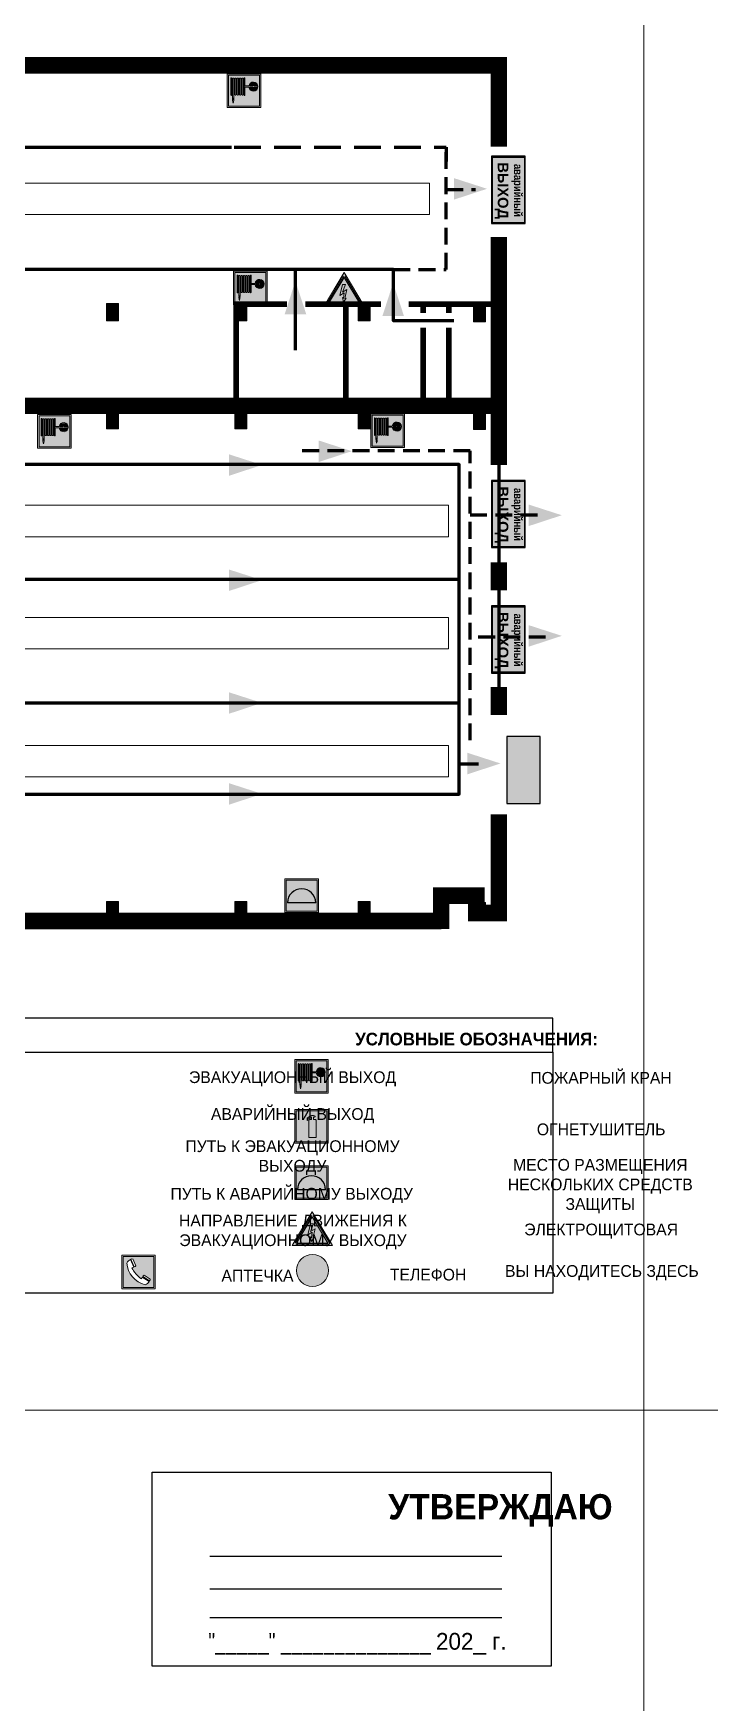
# Model space of a CAD drawing. Header units: millimetres. Extents: x 13114 to 67229, y 22859 to 38520.
# Drawn here: x 30271 to 30432, y 35485.5 to 35883 of the extents above; entities that cross this region are included whole.
import ezdxf

# ---------------------------------------------------------------- set-up
doc = ezdxf.new("R2010")
doc.units = ezdxf.units.MM
doc.linetypes.add('{ Wide Dash }', pattern=[12, 4, -2, 4, -2])
doc.linetypes.add('невидимая', pattern=[9.525, 6.35, -3.175])
doc.layers.add('План_Штампы', color=7, linetype='Continuous')
doc.styles.add('обычный', font='arial.ttf')

# ---------------------------------------------------------------- blocks, each defined once
blk = doc.blocks.new('A$C3E6D3DDE')
at = {"lineweight": 5}
h = blk.add_hatch(color=40, dxfattribs=at)
h.paths.add_polyline_path([(24.1, 1.45), (16.46, -11.35), (31.74, -11.35)])
h.paths.add_polyline_path([(24.09, -0.46), (30.03, -10.41), (18.14, -10.41)], flags=16)
h.paths.add_polyline_path([(24.54, -3.08), (23.41, -6.02), (25.13, -5.01), (24.33, -8.5), (24.82, -8.27), (23.79, -9.86), (23.4, -8.04), (23.8, -8.43), (24.04, -6.29), (22.39, -7.25), (23.44, -3.08)], flags=0)
h = blk.add_hatch(color=256, dxfattribs=at)
h.paths.add_polyline_path([(24.37, 0.03, 0.567511), (23.82, 0.03), (17.59, -10.4, 0.582454), (17.86, -10.88), (30.32, -10.88, 0.582149), (30.6, -10.4)])
h.paths.add_polyline_path([(24.09, -0.46), (18.14, -10.41), (30.03, -10.41)], flags=16)
h.paths.add_polyline_path([(24.54, -3.08), (23.41, -6.02), (25.13, -5.01), (24.33, -8.5), (24.82, -8.27), (23.79, -9.86), (23.4, -8.04), (23.8, -8.43), (24.04, -6.29), (22.39, -7.25), (23.44, -3.08)], flags=0)
h = blk.add_hatch(color=40, dxfattribs=at)
h.paths.add_polyline_path([(24.09, -0.46), (18.14, -10.41), (30.03, -10.41)])
h.paths.add_polyline_path([(24.82, -8.27), (23.79, -9.86), (23.4, -8.04), (23.8, -8.43), (24.04, -6.29), (22.39, -7.25), (23.44, -3.08), (24.54, -3.08), (23.41, -6.02), (25.13, -5.01), (24.33, -8.5)], flags=16)
at = {"color": 40, "lineweight": 5}
for p, q in [((16.46, -11.35), (24.1, 1.45)), ((24.1, 1.45), (31.74, -11.35))]:
    blk.add_line(p, q, dxfattribs=at)
at = {"lineweight": 5}
for p, q in [((17.59, -10.4), (23.82, 0.03)), ((24.37, 0.03), (30.6, -10.4)), ((18.14, -10.41), (24.09, -0.46)), ((23.44, -3.08), (22.39, -7.25)), ((22.39, -7.25), (24.04, -6.29)), ((23.41, -6.02), (24.54, -3.08)), ((25.13, -5.01), (23.41, -6.02)), ((24.54, -3.08), (23.44, -3.08)), ((24.04, -6.29), (23.8, -8.43)), ((24.09, -0.46), (30.03, -10.41)), ((24.33, -8.5), (25.13, -5.01)), ((17.86, -10.88), (30.32, -10.88)), ((18.14, -10.41), (30.03, -10.41)), ((23.8, -8.43), (23.4, -8.04)), ((23.4, -8.04), (23.79, -9.86)), ((23.79, -9.86), (24.82, -8.27)), ((24.82, -8.27), (24.33, -8.5))]:
    blk.add_line(p, q, dxfattribs=at)
at = {"color": 50, "lineweight": 5}
blk.add_line((31.74, -11.35), (16.46, -11.35), dxfattribs=at)
blk = doc.blocks.new('A$C37112FD5')
at = {"true_color": 0xf5f5ff}
h = blk.add_hatch(color=7, dxfattribs=at)
h.dxf.hatch_style = 1
h.paths.add_polyline_path([(12.8, -7.4), (0, -7.4), (0, -20.2), (12.8, -20.2)])
h.paths.add_polyline_path([(12.29, -7.91), (12.29, -19.69), (0.51, -19.69), (0.51, -7.91)], flags=16)
h.paths.add_polyline_path([(4.98, -9.04, -0.42597), (5.17, -9.22), (5.17, -12.25), (5.17, -15.29, -0.432244), (4.98, -15.47), (4.83, -15.47, -0.42597), (4.64, -15.29), (4.64, -12.25), (4.64, -9.22, -0.432244), (4.83, -9.04)], flags=0)
h.paths.add_polyline_path([(4.28, -9.22), (4.28, -12.25), (4.28, -15.29, -0.432244), (4.09, -15.47), (3.94, -15.47, -0.42597), (3.75, -15.29), (3.75, -12.25), (3.75, -9.22, -0.432244), (3.94, -9.04), (4.09, -9.04, -0.42597)], flags=0)
h.paths.add_polyline_path([(5.72, -9.04), (5.87, -9.04, -0.42597), (6.06, -9.22), (6.06, -12.25), (6.06, -15.29, -0.432244), (5.87, -15.47), (5.72, -15.47, -0.42597), (5.53, -15.29), (5.53, -12.25), (5.53, -9.22, -0.432244)], flags=0)
h.paths.add_polyline_path([(6.42, -8.9), (6.5, -8.9, -0.42597), (6.69, -9.08), (6.69, -12.03), (8.21, -12.03, -15.824349), (8.21, -12.47), (6.69, -12.47), (6.69, -15.42, -0.432244), (6.5, -15.6), (6.42, -15.6)], flags=0)
h.paths.add_polyline_path([(3.39, -9.22), (3.39, -12.25), (3.39, -15.29, -0.432244), (3.2, -15.47), (3.05, -15.47, -0.42597), (2.85, -15.29), (2.85, -12.25), (2.85, -9.22, -0.432244), (3.05, -9.04), (3.2, -9.04, -0.42597)], flags=0)
h.paths.add_polyline_path([(2.5, -9.22), (2.5, -16.71), (1.96, -16.71), (1.96, -9.22, -0.432244), (2.15, -9.04), (2.31, -9.04, -0.42597)], flags=0)
h.paths.add_polyline_path([(1.61, -8.9), (1.61, -15.6), (1.57, -15.6, -0.42597), (1.37, -15.42), (1.37, -12.03), (1.37, -9.09, -0.432244), (1.57, -8.9)], flags=0)
h.paths.add_polyline_path([(9.76, -10.81), (9.76, -12.03), (8.49, -12.03, -0.336371)], flags=0)
h.paths.add_polyline_path([(8.49, -12.47), (9.76, -12.47), (9.76, -13.7, -0.336371)], flags=0)
h.paths.add_polyline_path([(10.11, -10.81, -0.336371), (11.38, -12.03), (10.11, -12.03)], flags=0)
h.paths.add_polyline_path([(10.11, -12.47), (11.38, -12.47, -0.336371), (10.11, -13.7)], flags=0)
h.paths.add_polyline_path([(2.5, -16.84), (2.5, -17.05), (1.97, -17.05), (1.97, -16.84)], flags=0)
h.paths.add_polyline_path([(2.5, -17.24, -0.033778), (2.24, -18.6, -0.033778), (1.97, -17.24)], flags=0)
h = blk.add_hatch(color=242)
h.dxf.hatch_style = 1
h.paths.add_polyline_path([(12.29, -7.91), (0.51, -7.91), (0.51, -19.69), (12.29, -19.69)])
h.paths.add_polyline_path([(6.42, -15.6), (6.42, -8.9), (6.5, -8.9, -0.42597), (6.69, -9.08), (6.69, -12.03), (8.21, -12.03, -15.824349), (8.21, -12.47), (6.69, -12.47), (6.69, -15.42, -0.432244), (6.5, -15.6)], flags=16)
h.paths.add_polyline_path([(5.87, -15.47), (5.72, -15.47, -0.42597), (5.53, -15.29), (5.53, -12.25), (5.53, -9.22, -0.432244), (5.72, -9.04), (5.87, -9.04, -0.42597), (6.06, -9.22), (6.06, -12.25), (6.06, -15.29, -0.432244)], flags=16)
h.paths.add_polyline_path([(4.98, -15.47), (4.83, -15.47, -0.42597), (4.64, -15.29), (4.64, -12.25), (4.64, -9.22, -0.432244), (4.83, -9.04), (4.98, -9.04, -0.42597), (5.17, -9.22), (5.17, -12.25), (5.17, -15.29, -0.432244)], flags=16)
h.paths.add_polyline_path([(4.09, -15.47), (3.94, -15.47, -0.42597), (3.75, -15.29), (3.75, -12.25), (3.75, -9.22, -0.432244), (3.94, -9.04), (4.09, -9.04, -0.42597), (4.28, -9.22), (4.28, -12.25), (4.28, -15.29, -0.432244)], flags=16)
h.paths.add_polyline_path([(3.2, -15.47), (3.05, -15.47, -0.42597), (2.85, -15.29), (2.85, -12.25), (2.85, -9.22, -0.432244), (3.05, -9.04), (3.2, -9.04, -0.42597), (3.39, -9.22), (3.39, -12.25), (3.39, -15.29, -0.432244)], flags=16)
h.paths.add_polyline_path([(2.5, -17.05), (1.97, -17.05), (1.97, -16.84), (2.5, -16.84)], flags=16)
h.paths.add_polyline_path([(2.5, -17.24, -0.033778), (2.24, -18.6, -0.033778), (1.97, -17.24)], flags=16)
h.paths.add_polyline_path([(2.5, -16.71), (1.96, -16.71), (1.96, -9.22, -0.432244), (2.15, -9.04), (2.31, -9.04, -0.42597), (2.5, -9.22)], flags=16)
h.paths.add_polyline_path([(1.61, -15.6), (1.57, -15.6, -0.42597), (1.37, -15.42), (1.37, -12.03), (1.37, -9.09, -0.432244), (1.57, -8.9), (1.61, -8.9)], flags=16)
h.paths.add_polyline_path([(8.49, -12.47), (9.76, -12.47), (9.76, -13.7, -0.336371)], flags=0)
h.paths.add_polyline_path([(10.11, -13.7), (10.11, -12.47), (11.38, -12.47, -0.336371)], flags=0)
h.paths.add_polyline_path([(8.49, -12.03, -0.336371), (9.76, -10.81), (9.76, -12.03)], flags=0)
h.paths.add_polyline_path([(10.11, -12.03), (10.11, -10.81, -0.336371), (11.38, -12.03)], flags=0)
h = blk.add_hatch(color=7, dxfattribs=at)
h.dxf.hatch_style = 1
h.paths.add_polyline_path([(1.61, -8.9), (1.57, -8.9, 0.432244), (1.37, -9.09), (1.37, -12.03), (1.37, -15.42, 0.42597), (1.57, -15.6), (1.61, -15.6)])
h.paths.add_polyline_path([(2.5, -9.22, 0.42597), (2.31, -9.04), (2.15, -9.04, 0.432244), (1.96, -9.22), (1.96, -16.71), (2.5, -16.71)])
h.paths.add_polyline_path([(2.5, -16.84), (1.97, -16.84), (1.97, -17.05), (2.5, -17.05)])
h.paths.add_polyline_path([(2.5, -17.24), (1.97, -17.24, 0.033778), (2.24, -18.6, 0.033778)])
h.paths.add_polyline_path([(3.39, -12.25), (3.39, -9.22, 0.42597), (3.2, -9.04), (3.05, -9.04, 0.432244), (2.85, -9.22), (2.85, -12.25), (2.85, -15.29, 0.42597), (3.05, -15.47), (3.2, -15.47, 0.432244), (3.39, -15.29)])
h.paths.add_polyline_path([(4.28, -12.25), (4.28, -9.22, 0.42597), (4.09, -9.04), (3.94, -9.04, 0.432244), (3.75, -9.22), (3.75, -12.25), (3.75, -15.29, 0.42597), (3.94, -15.47), (4.09, -15.47, 0.432244), (4.28, -15.29)])
h.paths.add_polyline_path([(5.17, -12.25), (5.17, -9.22, 0.42597), (4.98, -9.04), (4.83, -9.04, 0.432244), (4.64, -9.22), (4.64, -12.25), (4.64, -15.29, 0.42597), (4.83, -15.47), (4.98, -15.47, 0.432244), (5.17, -15.29)])
h.paths.add_polyline_path([(6.06, -12.25), (6.06, -9.22, 0.42597), (5.87, -9.04), (5.72, -9.04, 0.432244), (5.53, -9.22), (5.53, -12.25), (5.53, -15.29, 0.42597), (5.72, -15.47), (5.87, -15.47, 0.432244), (6.06, -15.29)])
h.paths.add_polyline_path([(6.69, -12.47), (8.21, -12.47, 15.824349), (8.21, -12.03), (6.69, -12.03), (6.69, -9.08, 0.42597), (6.5, -8.9), (6.42, -8.9), (6.42, -15.6), (6.5, -15.6, 0.432244), (6.69, -15.42)])
h.paths.add_polyline_path([(8.49, -12.47), (9.76, -12.47), (9.76, -13.7, -0.336371)], flags=16)
h.paths.add_polyline_path([(8.49, -12.03, -0.336371), (9.76, -10.81), (9.76, -12.03)], flags=16)
h.paths.add_polyline_path([(10.11, -12.47), (11.38, -12.47, -0.336371), (10.11, -13.7)], flags=16)
h.paths.add_polyline_path([(10.11, -12.03), (10.11, -10.81, -0.336371), (11.38, -12.03)], flags=16)
h = blk.add_hatch(color=242)
h.dxf.hatch_style = 1
h.paths.add_polyline_path([(9.76, -10.81, 0.336371), (8.49, -12.03), (9.76, -12.03)])
h.paths.add_polyline_path([(10.11, -10.81), (10.11, -12.03), (11.38, -12.03, 0.336371)])
h.paths.add_polyline_path([(11.38, -12.47), (10.11, -12.47), (10.11, -13.7, 0.336371)])
h.paths.add_polyline_path([(9.76, -12.47), (8.49, -12.47, 0.336371), (9.76, -13.7)])
at = {"color": 242, "lineweight": 5}
for p, q in [((0, -20.2), (0, -7.4)), ((0, -7.4), (12.8, -7.4)), ((1.37, -12.03), (1.37, -9.08)), ((1.37, -12.03), (1.37, -15.42)), ((1.57, -8.9), (1.61, -8.9)), ((1.61, -8.9), (1.61, -15.6)), ((1.96, -16.71), (1.96, -9.22)), ((2.15, -9.04), (2.31, -9.04)), ((2.5, -16.71), (2.5, -9.22)), ((2.85, -12.25), (2.85, -9.22)), ((2.85, -12.25), (2.85, -15.29)), ((3.05, -9.04), (3.2, -9.04)), ((3.39, -12.25), (3.39, -9.22)), ((3.39, -12.25), (3.39, -15.29)), ((3.75, -12.25), (3.75, -9.22)), ((3.75, -12.25), (3.75, -15.29)), ((3.94, -9.04), (4.09, -9.04)), ((4.28, -12.25), (4.28, -9.22)), ((4.28, -12.25), (4.28, -15.29)), ((4.64, -12.25), (4.64, -9.22)), ((4.64, -12.25), (4.64, -15.29)), ((4.83, -9.04), (4.98, -9.04)), ((5.17, -12.25), (5.17, -9.22)), ((5.17, -12.25), (5.17, -15.29)), ((5.53, -12.25), (5.53, -9.22)), ((5.53, -12.25), (5.53, -15.29)), ((5.72, -9.04), (5.87, -9.04)), ((6.06, -12.25), (6.06, -9.22)), ((6.06, -12.25), (6.06, -15.29)), ((6.42, -8.9), (6.42, -15.6)), ((6.5, -8.9), (6.42, -8.9)), ((6.69, -12.03), (6.69, -9.08)), ((8.21, -12.03), (6.69, -12.03)), ((8.21, -12.47), (6.69, -12.47)), ((6.69, -12.47), (6.69, -15.42)), ((9.76, -12.03), (8.49, -12.03)), ((9.76, -12.47), (8.49, -12.47)), ((9.76, -10.81), (9.76, -12.03)), ((9.76, -12.47), (9.76, -13.7)), ((10.11, -10.81), (10.11, -12.03)), ((11.38, -12.03), (10.11, -12.03)), ((11.38, -12.47), (10.11, -12.47)), ((10.11, -12.47), (10.11, -13.7)), ((12.8, -20.2), (12.8, -7.4)), ((1.57, -15.6), (1.61, -15.6)), ((1.96, -16.71), (2.5, -16.71)), ((1.97, -16.84), (2.5, -16.84)), ((1.97, -17.05), (1.97, -16.84)), ((2.5, -17.05), (1.97, -17.05)), ((1.97, -17.24), (2.5, -17.24)), ((2.5, -16.84), (2.5, -17.05)), ((3.05, -15.47), (3.2, -15.47)), ((3.94, -15.47), (4.09, -15.47)), ((4.83, -15.47), (4.98, -15.47)), ((5.72, -15.47), (5.87, -15.47)), ((6.42, -15.6), (6.5, -15.6)), ((0, -20.2), (12.8, -20.2))]:
    blk.add_line(p, q, dxfattribs=at)
blk.add_lwpolyline([(0.51, -7.91), (12.29, -7.91), (12.29, -19.69), (0.51, -19.69)], close=True, dxfattribs=at)
for centre, radius, start, end in [((1.56, -9.09), 0.182, 87.10267, 180.60715), ((2.15, -9.22), 0.182, 87.10267, 180.60715), ((2.32, -9.22), 0.182, 359.39285, 92.89733), ((3.04, -9.22), 0.182, 87.10267, 180.60715), ((3.21, -9.22), 0.182, 359.39285, 92.89733), ((3.93, -9.22), 0.182, 87.10267, 180.60715), ((4.1, -9.22), 0.182, 359.39285, 92.89733), ((4.82, -9.22), 0.182, 87.10267, 180.60715), ((4.99, -9.22), 0.182, 359.39285, 92.89733), ((5.71, -9.22), 0.182, 87.10267, 180.60715), ((5.88, -9.22), 0.182, 359.39285, 92.89733), ((6.51, -9.09), 0.182, 359.39285, 92.89733), ((9.93, -12.25), 1.74, 187.23185, 172.76815), ((9.93, -12.25), 1.46, 96.99266, 171.35851), ((9.93, -12.25), 1.46, 188.64149, 263.00734), ((9.93, -12.25), 1.46, 8.64149, 83.00734), ((9.93, -12.25), 1.46, 276.99266, 351.35851), ((1.56, -15.42), 0.182, 179.39285, 272.89733), ((12.17, -15.98), 10.27, 187.04098, 194.7793), ((-7.7, -15.98), 10.27, 345.2207, 352.95902), ((3.04, -15.29), 0.182, 179.39285, 272.89733), ((3.21, -15.29), 0.182, 267.10267, 0.60715), ((3.93, -15.29), 0.182, 179.39285, 272.89733), ((4.1, -15.29), 0.182, 267.10267, 0.60715), ((4.82, -15.29), 0.182, 179.39285, 272.89733), ((4.99, -15.29), 0.182, 267.10267, 0.60715), ((5.71, -15.29), 0.182, 179.39285, 272.89733), ((5.88, -15.29), 0.182, 267.10267, 0.60715), ((6.51, -15.42), 0.182, 267.10267, 0.60715)]:
    blk.add_arc(centre, radius, start, end, dxfattribs=at)
blk = doc.blocks.new('A$C7B8C2D5B')
at = {"lineweight": 0}
h = blk.add_hatch(color=5, dxfattribs=at)
h.dxf.hatch_style = 1
h.paths.add_polyline_path([(1.4, -3.02, 1), (-2.11, -3.02, 1)])
at = {"color": 5, "lineweight": 0}
blk.add_circle((-0.36, -3.02), 1.75, dxfattribs=at)
blk = doc.blocks.new('A$C1E1F2D43')
at = {"true_color": 0xffffff}
blk.add_hatch(color=7, dxfattribs=at).paths.add_polyline_path([(8, 0), (0, 0), (0, -8), (8, -8)])
h = blk.add_hatch(color=242)
h.paths.add_polyline_path([(0.32, -0.32), (0.32, -7.68), (7.68, -7.68), (7.68, -0.32)])
h.paths.add_polyline_path([(7.35, -5.71), (0.65, -5.71, -1)], flags=16)
at = {"color": 242, "lineweight": 5}
for p, q in [((0, 0), (8, 0)), ((0, -8), (0, 0)), ((0, 0), (8, 0)), ((8, -8), (8, 0)), ((0, -8), (8, -8))]:
    blk.add_line(p, q, dxfattribs=at)
at = {"color": 242}
blk.add_line((7.35, -5.71), (0.65, -5.71), dxfattribs=at)
at = {"color": 242, "lineweight": 5}
blk.add_lwpolyline([(0.32, -0.32), (7.68, -0.32), (7.68, -7.68), (0.32, -7.68)], close=True, dxfattribs=at)
at = {"color": 242}
blk.add_arc((4, -5.71), 3.35, 0, 180, dxfattribs=at)
blk = doc.blocks.new('A$C3AD82952')
at = {"true_color": 0xf5f5ff}
h = blk.add_hatch(color=7, dxfattribs=at)
h.dxf.hatch_style = 1
h.paths.add_polyline_path([(8.21, 8.73, 0.414214), (7.89, 9.05), (7.22, 9.05), (7.22, 9.92), (7.59, 9.92, 1), (7.57, 10.36), (7.22, 10.36), (7.22, 10.6), (6.43, 10.6), (6.43, 10.36), (6.01, 10.36), (4.74, 9.59), (4.74, 8.69), (4.98, 8.73), (4.98, 9.26), (6.12, 9.91), (6.43, 9.91), (6.43, 9.05), (5.76, 9.05, 0.414214), (5.44, 8.73), (5.44, 2.2), (8.21, 2.2)], flags=0)
h.paths.add_polyline_path([(12.8, 12.8), (0, 12.8), (0, 0), (12.8, 0)])
h.paths.add_polyline_path([(0.51, 12.29), (12.29, 12.29), (12.29, 0.51), (0.51, 0.51)], flags=16)
h.paths.add_polyline_path([(4.74, 9.59), (6.01, 10.36), (6.43, 10.36), (6.43, 10.6), (7.22, 10.6), (7.22, 10.36), (7.59, 10.36, -0.94586), (7.59, 9.92), (7.22, 9.92), (7.22, 9.05), (7.89, 9.05, -0.414214), (8.21, 8.73), (8.21, 2.2), (5.44, 2.2), (5.44, 8.73, -0.414214), (5.76, 9.05), (6.43, 9.05), (6.43, 9.91), (6.12, 9.91), (4.98, 9.26), (4.98, 8.73), (4.74, 8.69)], flags=0)
h = blk.add_hatch(color=242)
h.dxf.hatch_style = 1
h.paths.add_polyline_path([(12.29, 12.29), (0.51, 12.29), (0.51, 0.51), (12.29, 0.51)])
h.paths.add_polyline_path([(4.74, 8.69), (4.74, 9.59), (6.01, 10.36), (6.43, 10.36), (6.43, 10.6), (7.22, 10.6), (7.22, 10.36), (7.59, 10.36, -0.94586), (7.59, 9.92), (7.22, 9.92), (7.22, 9.05), (7.89, 9.05, -0.414214), (8.21, 8.73), (8.21, 2.2), (5.44, 2.2), (5.44, 8.73, -0.414214), (5.76, 9.05), (6.43, 9.05), (6.43, 9.91), (6.12, 9.91), (4.98, 9.26), (4.98, 8.73)], flags=16)
h = blk.add_hatch(color=7, dxfattribs=at)
h.dxf.hatch_style = 1
h.paths.add_polyline_path([(8.21, 8.73, 0.414214), (7.89, 9.05), (7.22, 9.05), (7.22, 9.92), (7.59, 9.92, 1), (7.57, 10.36), (7.22, 10.36), (7.22, 10.6), (6.43, 10.6), (6.43, 10.36), (6.01, 10.36), (4.74, 9.59), (4.74, 8.69), (4.98, 8.73), (4.98, 9.26), (6.12, 9.91), (6.43, 9.91), (6.43, 9.05), (5.76, 9.05, 0.414214), (5.44, 8.73), (5.44, 2.2), (8.21, 2.2)])
at = {"color": 242, "lineweight": 5}
for p, q in [((0, 0), (0, 12.8)), ((0, 12.8), (12.8, 12.8)), ((12.8, 0), (12.8, 12.8)), ((6.01, 10.36), (4.74, 9.59)), ((4.74, 9.59), (4.74, 8.69)), ((4.74, 8.69), (4.98, 8.73)), ((4.98, 9.26), (6.12, 9.91)), ((4.98, 8.73), (4.98, 9.26)), ((5.44, 2.2), (5.44, 8.73)), ((5.76, 9.05), (6.43, 9.05)), ((6.01, 10.36), (6.43, 10.36)), ((6.12, 9.91), (6.43, 9.91)), ((7.22, 10.6), (6.43, 10.6)), ((6.43, 10.6), (6.43, 10.36)), ((6.43, 9.91), (6.43, 9.05)), ((7.22, 10.36), (7.22, 10.6)), ((7.59, 10.36), (7.22, 10.36)), ((7.22, 9.05), (7.22, 9.92)), ((7.59, 9.92), (7.22, 9.92)), ((7.89, 9.05), (7.22, 9.05)), ((8.21, 2.2), (8.21, 8.73)), ((0, 0), (12.8, 0)), ((5.44, 2.2), (8.21, 2.2))]:
    blk.add_line(p, q, dxfattribs=at)
blk.add_lwpolyline([(0.51, 12.29), (12.29, 12.29), (12.29, 0.51), (0.51, 0.51)], close=True, dxfattribs=at)
for centre, radius, start, end in [((5.76, 8.73), 0.32, 90, 180), ((7.58, 10.14), 0.223, 273.18746, 86.81254), ((7.89, 8.73), 0.32, 0, 90)]:
    blk.add_arc(centre, radius, start, end, dxfattribs=at)
blk = doc.blocks.new('A$C456E1F9C')
at = {"lineweight": 5}
h = blk.add_hatch(color=242, dxfattribs=at)
h.paths.add_polyline_path([(0.51, -1.47), (0.51, -13.26), (12.29, -13.26), (12.29, -1.47)])
h.paths.add_polyline_path([(5.42, -4.95, -0.254479), (4.78, -5.4), (3.52, -2.53, -0.209735), (4.23, -2.4)], flags=16)
h.paths.add_polyline_path([(8.53, -8.6), (10.87, -10.17), (10.54, -10.76), (8.03, -9.13, -0.192251)], flags=16)
h.paths.add_polyline_path([(4.61, -5.49, 0.005518), (3.87, -5.72, 0.128647), (7.49, -10.01, 0.00809), (7.83, -9.33), (10.47, -10.97, -0.16736), (8.99, -12.25, -0.327862), (1.95, -3.95, -0.166952), (3.36, -2.62)], flags=16)
at = {"color": 242, "lineweight": 5}
for p, q in [((0, -13.77), (0, -0.97)), ((12.8, -0.97), (0, -0.97)), ((4.61, -5.49), (3.36, -2.62)), ((3.52, -2.53), (4.78, -5.4)), ((4.23, -2.4), (5.42, -4.95)), ((12.8, -13.77), (12.8, -0.97)), ((7.83, -9.33), (10.47, -10.97)), ((8.03, -9.13), (10.54, -10.76)), ((10.81, -10.12), (8.53, -8.6)), ((10.54, -10.76), (10.8, -10.3)), ((10.8, -10.3), (10.81, -10.12)), ((0, -13.77), (12.8, -13.77))]:
    blk.add_line(p, q, dxfattribs=at)
blk.add_lwpolyline([(0.51, -1.47), (12.29, -1.47), (12.29, -13.26), (0.51, -13.26)], close=True, dxfattribs=at)
for centre, radius, start, end in [((4.59, -5.34), 2.99, 114.28453, 152.19739), ((11.12, -3.31), 9.19, 183.99153, 256.60086), ((4.02, -3.27), 0.891, 76.32839, 123.70924), ((14.98, -39.1), 35.17, 107.14873, 108.41345), ((13.86, -0.94), 11.08, 205.55365, 234.87622), ((4.68, -4.59), 0.824, 276.9621, 334.07228), ((-13.31, 0.8), 23.44, 332.54871, 334.40268), ((8.94, -9.5), 0.989, 114.40924, 157.93883), ((7.87, -9.46), 3, 291.92908, 329.9329)]:
    blk.add_arc(centre, radius, start, end, dxfattribs=at)
blk = doc.blocks.new('A$C41C009D9')
at = {"true_color": 0xffffff}
blk.add_hatch(color=7, dxfattribs=at).paths.add_polyline_path([(0, 8), (-16, 8), (-16, 0), (0, 0)])
h = blk.add_hatch(color=126)
h.dxf.hatch_style = 1
h.paths.add_polyline_path([(-15.8, 7.8), (-15.8, 0.2), (-0.2, 0.2), (-0.2, 7.8)])
at = {"color": 126}
for points in [[(-16, 0), (0, 0), (0, 8), (-16, 8)], [(-16, 0), (0, 0), (0, 8), (-16, 8)], [(-15.8, 7.8), (-0.2, 7.8), (-0.2, 0.2), (-15.8, 0.2)]]:
    blk.add_lwpolyline(points, close=True, dxfattribs=at)
at = {"color": 7, "true_color": 0xffffff, "insert": (-15.8, 7.3), "char_height": 2.5, "width": 15.5999, "attachment_point": 1, "style": 'обычный'}
blk.add_mtext('\\pi1.6133;{\\fArial|b1|i0|c204|p34;\\H0.8x;\\W0.8;аварийный\\H1.25x;\\W1;\\P\\pi1.2327;ВЫХОД}', dxfattribs=at)
blk = doc.blocks.new('A$C7B4425F7')
at = {"true_color": 0xffffff}
blk.add_hatch(color=7, dxfattribs=at).paths.add_polyline_path([(0, 0), (-16, 0), (-16, -8), (0, -8)])
h = blk.add_hatch(color=126)
h.paths.add_polyline_path([(-0.2, -0.2), (-15.8, -0.2), (-15.8, -7.8), (-0.2, -7.8)])
h.paths.add_polyline_path([(-11.76, -2.03), (-11.76, -3.66), (-11.17, -3.66, -0.568275), (-11.17, -6.18), (-12.58, -6.18), (-12.58, -2.03)], flags=16)
h.paths.add_polyline_path([(-13.33, -4.12, -0.495768), (-13.59, -6.18), (-15.03, -6.18), (-15.03, -2.03), (-13.59, -2.03, -0.487973)], flags=16)
h.paths.add_polyline_path([(-10.25, -2.03), (-9.48, -2.03), (-9.48, -6.18), (-10.25, -6.18)], flags=16)
h.paths.add_polyline_path([(-13.84, -3.69), (-14.24, -3.69), (-14.24, -3.03), (-13.9, -3.03, -0.692621)], flags=0)
h.paths.add_polyline_path([(-9.15, -2.03), (-8.4, -2.03), (-8.04, -3.07), (-7.68, -2.03), (-6.93, -2.03), (-7.64, -4.1), (-6.93, -6.18), (-7.68, -6.18), (-8.04, -5.14), (-8.4, -6.18), (-9.15, -6.18), (-8.44, -4.1)], flags=16)
h.paths.add_polyline_path([(-11.76, -4.46), (-11.42, -4.46, -0.692621), (-11.36, -5.12), (-11.76, -5.12)], flags=0)
h.paths.add_polyline_path([(-13.9, -5.2), (-14.24, -5.2), (-14.24, -4.55), (-13.84, -4.55, -0.708038)], flags=0)
edge = h.paths.add_edge_path(flags=16)
edge.add_ellipse((-5.51, -4.08), major_axis=(0, 2.05), ratio=0.586184, start_angle=0, end_angle=360)
edge = h.paths.add_edge_path(flags=0)
edge.add_ellipse((-5.51, -4.08), major_axis=(0, 1.14), ratio=0.454828, start_angle=0, end_angle=360)
h.paths.add_polyline_path([(-4.13, -4.96, 0.377264), (-3.48, -4.52, 0.0555), (-3.16, -2.03), (-1.66, -2.03), (-1.66, -4.96), (-0.96, -4.96), (-0.96, -7.01), (-1.75, -7.01), (-1.75, -6.18), (-3.3, -6.18), (-3.3, -7.02), (-4.13, -7.02)], flags=16)
h.paths.add_polyline_path([(-2.73, -2.91), (-2.28, -2.91), (-2.28, -4.96), (-3.05, -4.96, 0.079136)], flags=0)
at = {"color": 126}
blk.add_lwpolyline([(-16, -8), (0, -8), (0, 0), (-16, 0)], close=True, dxfattribs=at)

msp = doc.modelspace()

# ---------------------------------------------------------------- hatches: boundary and pattern name
at = {"lineweight": 0}
h = msp.add_hatch(color=256, dxfattribs=at)
h.dxf.hatch_style = 1
h.paths.add_polyline_path([(30291.3, 35814.54), (30291.3, 35818.71), (30288.47, 35818.71), (30288.47, 35814.54)])
h = msp.add_hatch(color=256, dxfattribs=at)
h.dxf.hatch_style = 1
h.paths.add_polyline_path([(30321.81, 35814.54), (30321.81, 35818.71), (30318.98, 35818.71), (30318.98, 35814.54)])
h = msp.add_hatch(color=256, dxfattribs=at)
h.dxf.hatch_style = 1
h.paths.add_polyline_path([(30351.22, 35814.54), (30351.22, 35818.71), (30348.39, 35818.71), (30348.39, 35814.54)])
h = msp.add_hatch(color=256, dxfattribs=at)
h.dxf.hatch_style = 1
h.paths.add_polyline_path([(30378.68, 35814.34), (30378.68, 35818.51), (30375.85, 35818.51), (30375.85, 35814.34)])
h = msp.add_hatch(color=256, dxfattribs=at)
h.dxf.hatch_style = 1
h.paths.add_polyline_path([(30291.3, 35788.87), (30291.3, 35793.04), (30288.47, 35793.04), (30288.47, 35788.87)])
h = msp.add_hatch(color=256, dxfattribs=at)
h.dxf.hatch_style = 1
h.paths.add_polyline_path([(30321.81, 35788.87), (30321.81, 35793.04), (30318.98, 35793.04), (30318.98, 35788.87)])
h = msp.add_hatch(color=256, dxfattribs=at)
h.dxf.hatch_style = 1
h.paths.add_polyline_path([(30351.22, 35788.87), (30351.22, 35793.04), (30348.39, 35793.04), (30348.39, 35788.87)])
h = msp.add_hatch(color=256, dxfattribs=at)
h.dxf.hatch_style = 1
h.paths.add_polyline_path([(30378.68, 35788.67), (30378.68, 35792.84), (30375.85, 35792.84), (30375.85, 35788.67)])
h = msp.add_hatch(color=256, dxfattribs=at)
h.dxf.hatch_style = 1
h.paths.add_polyline_path([(30291.3, 35672.07), (30291.3, 35676.24), (30288.47, 35676.24), (30288.47, 35672.07)])
h = msp.add_hatch(color=256, dxfattribs=at)
h.dxf.hatch_style = 1
h.paths.add_polyline_path([(30321.81, 35672.07), (30321.81, 35676.24), (30318.98, 35676.24), (30318.98, 35672.07)])
h = msp.add_hatch(color=256, dxfattribs=at)
h.dxf.hatch_style = 1
h.paths.add_polyline_path([(30351.22, 35672.07), (30351.22, 35676.24), (30348.39, 35676.24), (30348.39, 35672.07)])
h = msp.add_hatch(color=256, dxfattribs=at)
h.dxf.hatch_style = 1
h.paths.add_polyline_path([(30378.68, 35671.87), (30378.68, 35676.04), (30375.85, 35676.04), (30375.85, 35671.87)])

# ---------------------------------------------------------------- linework, layer by layer
at = {"color": 5, "lineweight": 0}
for points in [[(29816.34, 35555.09), (30416.34, 35555.09), (30416.34, 35950.09), (29816.34, 35950.09)], [(30416.34, 35555.09), (31016.34, 35555.09), (31016.34, 35950.09), (30416.34, 35950.09)], [(29816.34, 35160.09), (30416.34, 35160.09), (30416.34, 35555.09), (29816.34, 35555.09)], [(30416.34, 35160.09), (31016.34, 35160.09), (31016.34, 35555.09), (30416.34, 35555.09)]]:
    msp.add_lwpolyline(points, close=True, dxfattribs=at)
at = {"lineweight": 100}
for points, const_width in [([(30381.85, 35861.46), (30381.85, 35875.38), (29945.8, 35875.38), (29945.8, 35835.25)], 3.96), ([(30381.85, 35856.07), (30381.85, 35864.47)], 3.96), ([(30381.85, 35794.31), (30381.85, 35834.48)], 3.96), ([(30331.38, 35818.51), (30319.33, 35818.51), (30319.33, 35795.41)], 1.32), ([(30353.79, 35818.51), (30335.77, 35818.51)], 1.32), ([(30345.43, 35818.51), (30345.43, 35810.54)], 1.32), ([(30381.58, 35818.51), (30360.37, 35818.51)], 1.32), ([(30363.85, 35818.51), (30363.85, 35816.42)], 1.32), ([(30369.93, 35818.51), (30369.93, 35816.42)], 1.32), ([(30345.43, 35812.93), (30345.43, 35794.52)], 1.32), ([(30363.85, 35812.93), (30363.85, 35794.52)], 1.32), ([(30369.93, 35812.93), (30369.93, 35794.52)], 1.32), ([(30124.64, 35794.31), (30381.85, 35794.31), (30381.85, 35780.19)], 3.96), ([(30381.85, 35757.01), (30381.85, 35750.41)], 3.96), ([(30381.85, 35727.37), (30381.85, 35720.66)], 3.96), ([(30381.85, 35697), (30381.85, 35673.53)], 3.96), ([(30368.12, 35669.74), (30368.12, 35677.63), (30376.48, 35677.63), (30376.48, 35673.53), (30381.74, 35673.53)], 3.96), ([(30381.16, 35673.53), (30381.85, 35673.53), (30381.85, 35675.91)], 3.96), ([(30124.94, 35671.64), (30368.12, 35671.64)], 3.96)]:
    msp.add_lwpolyline(points, dxfattribs=dict(at, const_width=const_width))
at = {"color": 126, "lineweight": 100, "true_color": 0x008754}
for points in [[(30369.51, 35701.85), (30372.37, 35701.85), (30372.37, 35780.31), (29954.55, 35780.31), (29954.55, 35832.48), (29916.24, 35832.48), (29916.24, 35867.26)], [(29997.9, 35855.9), (30318.23, 35855.9)], [(30333.39, 35826.74), (29954.55, 35826.74)], [(30371.13, 35814.59), (30356.73, 35814.59), (30356.73, 35826.74), (30333.39, 35826.74), (30333.39, 35807.53)], [(30372.37, 35752.92), (30131.32, 35752.92)], [(30372.37, 35723.48), (30131.32, 35723.48)], [(30372.37, 35709.05), (30376.97, 35709.05)], [(29870.43, 35701.85), (30369.51, 35701.85)]]:
    msp.add_lwpolyline(points, dxfattribs=at)
at = {"color": 126, "linetype": 'невидимая', "lineweight": 100, "true_color": 0x008754}
msp.add_lwpolyline([(30318.81, 35855.9), (30369.33, 35855.9), (30369.33, 35852.53)], dxfattribs=at)
at = {"color": 126, "linetype": '{ Wide Dash }', "lineweight": 100, "true_color": 0x008754}
for points in [[(30356.73, 35826.74), (30369.33, 35826.74), (30369.33, 35855.9)], [(30369.33, 35845.86), (30376.28, 35845.86)], [(30375.03, 35714.65), (30375.03, 35783.58), (30334.62, 35783.58)], [(30375.03, 35768.37), (30392.96, 35768.37)], [(30392.96, 35739.18), (30375.03, 35739.18)]]:
    msp.add_lwpolyline(points, dxfattribs=at)
at = {"lineweight": 0}
for points in [[(30365.35, 35839.85), (30055.51, 35839.85), (30055.51, 35847.31), (30365.35, 35847.31)], [(30291.3, 35814.54), (30288.47, 35814.54), (30288.47, 35818.71), (30291.3, 35818.71)], [(30321.81, 35814.54), (30318.98, 35814.54), (30318.98, 35818.71), (30321.81, 35818.71)], [(30351.22, 35814.54), (30348.39, 35814.54), (30348.39, 35818.71), (30351.22, 35818.71)], [(30378.68, 35814.34), (30375.85, 35814.34), (30375.85, 35818.51), (30378.68, 35818.51)], [(30291.3, 35788.87), (30288.47, 35788.87), (30288.47, 35793.04), (30291.3, 35793.04)], [(30321.81, 35788.87), (30318.98, 35788.87), (30318.98, 35793.04), (30321.81, 35793.04)], [(30351.22, 35788.87), (30348.39, 35788.87), (30348.39, 35793.04), (30351.22, 35793.04)], [(30378.68, 35788.67), (30375.85, 35788.67), (30375.85, 35792.84), (30378.68, 35792.84)], [(30369.86, 35763.15), (30139.28, 35763.15), (30139.28, 35770.62), (30369.86, 35770.62)], [(30369.86, 35736.42), (30139.28, 35736.42), (30139.28, 35743.89), (30369.86, 35743.89)], [(30369.86, 35705.97), (29855.04, 35705.97), (29855.04, 35713.43), (30369.86, 35713.43)], [(30291.3, 35672.07), (30288.47, 35672.07), (30288.47, 35676.24), (30291.3, 35676.24)], [(30321.81, 35672.07), (30318.98, 35672.07), (30318.98, 35676.24), (30321.81, 35676.24)], [(30351.22, 35672.07), (30348.39, 35672.07), (30348.39, 35676.24), (30351.22, 35676.24)], [(30378.68, 35671.87), (30375.85, 35671.87), (30375.85, 35676.04), (30378.68, 35676.04)]]:
    msp.add_lwpolyline(points, close=True, dxfattribs=at)
at = {"lineweight": 100}
msp.add_lwpolyline([(30381.85, 35780.19), (30381.85, 35721.15)], dxfattribs=at)
for points in [[(30250.96, 35640.42), (30394.72, 35640.42), (30394.72, 35648.48), (30250.96, 35648.48)], [(30250.96, 35640.42), (30394.72, 35640.42), (30394.72, 35583.03), (30250.96, 35583.03)], [(30299.28, 35540.38), (30394.29, 35540.38), (30394.29, 35494.18), (30299.28, 35494.18)]]:
    msp.add_lwpolyline(points, close=True)
for points in [[(30313.04, 35520.33), (30382.56, 35520.33)], [(30313.04, 35512.57), (30382.56, 35512.57)], [(30313.04, 35505.79), (30382.56, 35505.79)]]:
    msp.add_lwpolyline(points)
at = {"layer": 'План_Штампы', "color": 126, "true_color": 0x008754}
for points in [[(30371.15, 35843.41), (30371.16, 35848.54), (30379.04, 35846)], [(30336, 35816.12), (30330.86, 35816.13), (30333.41, 35824.01)], [(30359.27, 35815.68), (30354.13, 35815.69), (30356.68, 35823.57)], [(30338.94, 35780.92), (30338.96, 35786.06), (30346.84, 35783.51)], [(30317.57, 35777.64), (30317.58, 35782.77), (30325.46, 35780.23)], [(30388.95, 35765.67), (30388.96, 35770.8), (30396.84, 35768.26)], [(30317.57, 35750.21), (30317.58, 35755.34), (30325.46, 35752.8)], [(30388.95, 35736.94), (30388.96, 35742.08), (30396.84, 35739.53)], [(30317.57, 35720.97), (30317.58, 35726.1), (30325.46, 35723.56)], [(30374.36, 35706.55), (30374.37, 35711.68), (30382.25, 35709.14)], [(30317.57, 35699.31), (30317.58, 35704.45), (30325.46, 35701.9)]]:
    msp.add_solid(points, dxfattribs=at)

# ---------------------------------------------------------------- block references
for name, p, xscale, yscale, zscale in [('A$C37112FD5', (30317.19, 35878), 0.6249984004534781, 0.6249984004534781, 0.6249984004534781), ('A$C37112FD5', (30318.68, 35830.99), 0.6249984004534781, 0.6249984004534781, 0.6249984004534781), ('A$C3E6D3DDE', (30329.97, 35825.15), 0.625, 0.625, 0.625), ('A$C37112FD5', (30272.04, 35796.89), 0.6249984004534781, 0.6249984004534781, 0.6249984004534781), ('A$C37112FD5', (30351.35, 35797.02), 0.6249984004534781, 0.6249984004534781, 0.6249984004534781), ('A$C37112FD5', (30333.24, 35643.24), 0.6249984004534781, 0.6249984004534781, 0.6249984004534781), ('A$C3AD82952', (30333.24, 35618.71), 0.625, 0.625, 0.625), ('A$C3E6D3DDE', (30322.37, 35601.44), 0.625, 0.625, 0.625), ('A$C456E1F9C', (30292.05, 35592.63), 0.625, 0.625, 0.625), ('A$C7B8C2D5B', (30338.27, 35594.97), 2.177419353276491, 2.177419353276491, 2.177419353276491)]:
    msp.add_blockref(name, p, dxfattribs=dict(xscale=xscale, yscale=yscale, zscale=zscale))
at = {"rotation": 270}
for p in [(30380.14, 35837.73), (30380.14, 35760.55), (30380.14, 35730.65)]:
    msp.add_blockref('A$C41C009D9', p, dxfattribs=at)
at = {"color": 1}
for p in [(30330.89, 35681.67), (30333.24, 35613.32)]:
    msp.add_blockref('A$C1E1F2D43', p, dxfattribs=at)
at = {"layer": 'План_Штампы', "rotation": 270}
msp.add_blockref('A$C7B4425F7', (30391.72, 35699.57), dxfattribs=at)

# ---------------------------------------------------------------- texts
at = {"lineweight": 0, "attachment_point": 5, "style": 'обычный'}
for s, insert, char_height, width in [('{\\fProxima Nova Rg|b1|i0|c204|p2;УСЛОВНЫЕ ОБОЗНАЧЕНИЯ:\\H1.1997x; }', (30376.54, 35643.48), 3, 175.1736), ('\\pi-8.4,l8.4,t8.4;{\\fProxima Nova Rg|b0|i0|c204|p2;ЭВАКУАЦИОННЫЙ ВЫХОД\\H1.6404x; }', (30332.73, 35634.02), 2.8, 126.6484), ('\\pi-8.4,l8.4,t8.4;{\\fProxima Nova Rg|b0|i0|c204|p2;ПОЖАРНЫЙ КРАН\\H1.6404x; }', (30406.18, 35634.25), 2.8, 126.6484), ('\\pi-8.4,l8.4,t8.4;{\\fProxima Nova Rg|b0|i0|c204|p2;АВАРИЙНЫЙ ВЫХОД\\H1.6404x; }', (30332.74, 35625.25), 2.8, 126.6484), ('\\pi-8.4,l8.4,t8.4;{\\fProxima Nova Rg|b0|i0|c204|p2;ОГНЕТУШИТЕЛЬ\\H1.1997x; }', (30406.21, 35621.98), 2.8, 126.6484), ('\\pi-8.4,l8.4,t8.4;{\\fProxima Nova Rg|b0|i0|c204|p2;ПУТЬ К ЭВАКУАЦИОННОМУ \\PВЫХОДУ }', (30332.73, 35615.26), 2.8, 126.6484), ('\\pi-8.4,l8.4,t8.4;{\\fProxima Nova Rg|b0|i0|c204|p2;МЕСТО РАЗМЕЩЕНИЯ \\PНЕСКОЛЬКИХ СРЕДСТВ \\PЗАЩИТЫ}', (30406.01, 35608.48), 2.8, 126.6484), ('\\pi-8.4,l8.4,t8.4;{\\fProxima Nova Rg|b0|i0|c204|p2;ПУТЬ К АВАРИЙНОМУ ВЫХОДУ \\H1.6404x; }', (30332.54, 35606.26), 2.8, 126.6484), ('\\pi-8.4,l8.4,t8.4;{\\fProxima Nova Rg|b0|i0|c204|p2;НАПРАВЛЕНИЕ ДВИЖЕНИЯ К \\PЭВАКУАЦИОННОМУ ВЫХОДУ}', (30332.83, 35597.53), 2.8, 126.6484), ('\\pi-8.4,l8.4,t8.4;{\\fProxima Nova Rg|b0|i0|c204|p2;ЭЛЕКТРОЩИТОВАЯ\\H1.1997x; }', (30406.2, 35597.75), 2.8, 126.6484), ('\\pi-8.4,l8.4,t8.4;{\\fProxima Nova Rg|b0|i0|c204|p2;АПТЕЧКА\\H1.1667x; }', (30324.38, 35587.16), 2.8, 126.6484), ('\\pi-8.4,l8.4,t8.4;{\\fProxima Nova Rg|b0|i0|c204|p2;ТЕЛЕФОН\\H1.1997x; }', (30365, 35587.39), 2.8, 126.6484), ('\\pi-8.4,l8.4,t8.4;{\\fProxima Nova Rg|b0|i0|c204|p2;ВЫ НАХОДИТЕСЬ ЗДЕСЬ\\H1.1997x; }', (30406.39, 35587.87), 2.8, 126.6484), ('\\pi-18,l18,t18;{\\fProxima Nova Rg|b1|i0|c204|p2;УТВЕРЖДАЮ\\H1.1997x; }', (30382.23, 35531.26), 6, 126.6484), ('{\\fArial Narrow|b0|i0|c204|p34;"_____" ______________ \\fProxima Nova Rg|b0|i0|c204|p2;202_ г. }', (30348.19, 35499.5), 4, 78.6503)]:
    msp.add_mtext(s, dxfattribs=dict(at, insert=insert, char_height=char_height, width=width))

doc.saveas('drawing.dxf')
